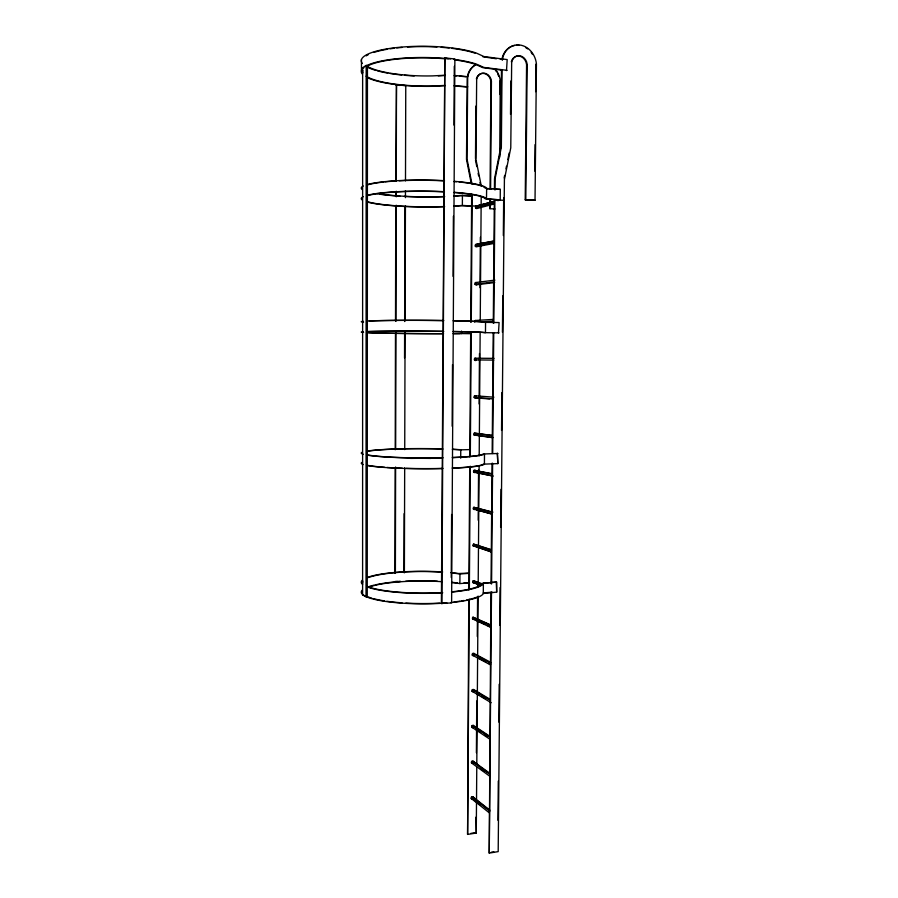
<?xml version="1.0" encoding="UTF-8"?>
<svg xmlns="http://www.w3.org/2000/svg" width="898" height="898" viewBox="0 0 898 898"><rect width="100%" height="100%" fill="white"/><g stroke="black" fill="none" stroke-linecap="round" stroke-linejoin="round"><path stroke-width="1.35" d="M362.601 595.15L362.635 67.687L366.182 65.431L367.439 65.565L367.248 596.889L362.601 595.15L363.813 595.06M366.025 596.979L366.182 65.431M394.952 573.193L395.187 467.981M395.221 449.752L395.479 333.326M395.513 320.698L395.76 205.676M395.782 195.854L395.794 191.644M395.816 180.419L396.478 84.794L405.761 85.692L405.492 180.868M395.378 573.407L395.614 467.005M395.659 448.798L395.917 332.597M395.939 321.394L396.209 205.193M396.22 196.797L396.231 191.195M396.254 181.396L396.478 84.794M403.943 572.565L404.111 513.656M404.549 357.999L404.616 332.754M404.65 321.529L404.976 206.54M404.381 572.778L404.684 467.802M404.729 449.606L405.065 332.036M405.099 320.833L405.425 206.057M405.447 197.661L405.469 190.668M441.401 603.445L444.836 57.91L454.882 58.987L451.615 602.928L441.401 603.445L446.935 603.007M441.917 603.692L444.836 57.91M451.245 577.47L451.615 514.453M452.143 426.224L452.513 364.599M453.041 276.36L453.4 216.137M453.939 125.114L454.298 66.284M469.216 582.892L459.888 583.565L459.944 573.957L457.958 573.699A59.93 10.798 0.1 0 0 451.604 572.946M460.708 458.204L460.753 449.831L458.755 449.718A60.435 4.658 0.2 0 0 452.345 449.37M461.538 331.081L461.516 333.562L471.001 333.697M453.793 206.069A61.457 7.768 0.4 0 0 460.315 205.586L462.358 205.418L462.425 195.326L471.989 195.899M468.778 599.864L467.589 834.41L476.266 833.041L476.771 767.139M468.846 590.053L469.733 466.679M469.8 456.869L470.687 332.092M470.754 322.281L471.675 193.912M467.589 834.41L469.284 599.202M469.351 589.402L470.238 466.197M470.305 456.397L471.203 331.789M471.27 321.989L472.18 194.956M475.491 158.632L475.873 106.076M475.884 817.202L476.266 833.041M476.389 752.771L476.782 700.934M477.287 636.502L477.59 597.271M477.657 587.472L477.68 584.665M478.185 520.223L478.567 469.8M479.083 403.954L479.476 353.531M479.981 287.686L480.003 284.879M480.026 282.084L480.374 237.252M476.793 764.333L477.904 621.315M477.927 618.52L478.106 596.081M478.174 586.271L479.117 465.692M479.195 455.87L480.149 332.485M480.25 319.868L480.52 284.823M480.542 282.017L481.126 206.304M481.137 204.957L481.205 196.853M483.292 593.151L483.371 583.15L496.774 582.173L496.684 592.13L483.36 593.477A61.154 11.506 0.1 0 1 450.695 602.592M486.57 188.49L500.309 189.366L500.22 199.85L486.48 199.03L486.649 188.254A62.793 8.464 0.4 0 0 454.568 181.351M494.944 208.987L489.915 208.695L489.994 198.896M490.072 189.096L490.903 81.415A8.497 7.341 73.5 0 0 484.067 73.456A8.497 7.341 73.5 0 0 476.344 78.878M490.521 198.761L489.915 208.695M490.6 188.95L491.431 81.168A8.509 7.352 73.5 0 0 484.101 73.131A8.509 7.352 73.5 0 0 476.658 79.686L475.985 159.552L481.283 186.054M490.959 592.108L489.242 853.1L498.188 851.618L504.407 179.521L510.771 147.844L511.669 62.669A9.047 7.712 74.5 0 1 519.504 55.743A9.047 7.712 74.5 0 1 527.171 64.342L525.801 199.659L525.218 199.805L526.576 64.611A9.036 7.7 74.5 0 0 519.426 56.103A9.036 7.7 74.5 0 0 511.299 61.827M491.038 583.7L492.07 463.233M492.16 453.423L493.193 332.967M493.283 323.157L494.338 199.895L504.216 200.299L503.655 200.445M494.428 189.332L494.529 178.769L500.781 147.014L501.477 69.921M489.242 853.1L491.498 592.321M491.576 583.902L492.62 463.334M492.699 453.512L493.743 332.934M493.833 323.123L494.899 199.738M494.978 190.017L495.079 178.893L501.353 147.104L502.049 69.55M499.737 94.436L499.726 81M499.703 157.24L500.265 80.753A18.757 16.198 73.5 0 0 495.73 69.651M451.458 591.838A59.93 10.798 0.1 0 0 482.17 583.431L496.235 581.971L496.684 592.13M497.84 463.615L497.391 453.389L497.84 463.615L483.124 464.165M498.469 332.889L499.108 322.562L484.157 322.348A60.963 1.706 0.3 0 0 453.086 320.766M497.941 820.312L498.3 781.047M498.839 722.138L499.187 684.276M499.737 625.378L500.085 587.516M500.635 527.205L500.983 489.343M501.533 430.445L501.881 392.572M502.431 332.271L502.768 295.812M503.329 235.512L503.677 197.818M506.506 70.628L507.179 59.582L483.955 56.563L476.198 53.004A63.32 14.974 0.5 0 0 399.823 47.257A63.32 14.974 0.5 0 0 362.365 63.489M510.524 114.36L510.839 80.977M534.77 171.103L535.062 144.634M535.657 91.686L535.825 64.218M525.218 199.805L535.028 200.22L536.432 63.938A19.936 16.995 74.5 0 0 519.538 44.979A19.936 16.995 74.5 0 0 502.274 60.233M467.185 77.711L466.5 159.35L471.214 183.259M504.115 178.073L504.642 175.436M505.967 168.846L506.494 166.209M507.819 159.608L509.144 153.019M473.673 726.942L473.291 725.382L472.202 725.517A1.212 1.055 -61.6 0 0 472.73 727.638M477.298 246.254L477.455 245.637M486.48 199.03L486.559 198.806A62.748 7.925 0.4 0 0 454.5 192.329M474.761 582.274L474.357 582.735A1.212 1.089 -69.4 0 1 472.853 582.409A1.212 1.089 -69.4 0 1 473.268 580.748L482.046 583.745M475.323 508.874L474.907 509.334A1.212 1.1 -75 0 1 473.403 508.964A1.212 1.1 -75 0 1 473.818 507.303L492.923 512.129M491.644 473.65L474.088 470.305A1.224 1.1 -78.3 0 0 473.673 471.978A1.224 1.1 -78.3 0 0 475.188 472.37L475.592 471.91M476.165 396.209L474.649 395.771A1.224 1.111 -85.3 0 0 474.223 397.444A1.224 1.111 -85.3 0 0 475.749 397.881L476.153 397.432M476.445 359.918L476.03 360.367A1.235 1.123 -88.8 0 1 474.503 359.907A1.235 1.123 -88.8 0 1 474.93 358.223L476.445 358.684M476.614 282.612L475.491 282.578A1.246 1.123 84.7 0 0 475.064 284.273A1.246 1.123 84.7 0 0 476.591 284.767L477.006 284.329M494.472 201.343L476.052 206.181A1.257 1.123 79.4 0 0 475.626 207.876A1.257 1.123 79.4 0 0 477.164 208.415L477.579 207.988M489.354 812.87L471.259 798.502A1.224 1.033 -59.1 0 1 471.663 796.863L472.752 796.706L489.825 810.153M489.5 776.04L471.517 762.918A1.212 1.044 -60.2 0 1 471.933 761.28L473.022 761.134L489.915 773.369M491.15 702.719L472.056 691.236A1.212 1.066 -63.2 0 1 472.46 689.585L473.56 689.462L490.308 699.452M490.274 664.767L472.314 655.136A1.212 1.066 -65 0 1 472.73 653.486L473.83 653.374L490.622 662.309M490.6 627.354L472.584 618.868A1.212 1.078 -67 0 1 472.999 617.207L490.948 624.974M491.038 551.877L473.134 545.782A1.212 1.089 -72.1 0 1 473.549 544.109L491.318 549.655M491.958 437.584L475.469 435.216A1.224 1.111 -81.7 0 1 473.953 434.8A1.224 1.111 -81.7 0 1 474.369 433.128L491.981 435.407M500.309 189.366L494.472 189.186M474.784 322.18A1.235 1.123 87.8 0 1 475.21 320.496L476.737 320.979M471.585 205.923L477.253 206.08M476.052 206.181L493.743 201.556M500.22 199.85L485.257 198.817A61.457 7.768 0.4 0 0 453.849 192.486M494.315 201.758L476.625 206.046M475.626 207.876L494.035 203.094M477.164 208.415L494.293 204.003M493.956 243.437L476.883 246.692A1.257 1.123 81.9 0 1 475.345 246.164A1.257 1.123 81.9 0 1 475.772 244.481L493.979 241.203M499.007 200.164L498.424 200.31A1.313 1.156 80 0 0 497.986 200.759M475.772 244.481L494.136 240.9M475.345 246.164L493.698 242.64M491.273 852.224L493.821 851.798M470.821 833.4L474.526 832.816M475.491 282.578L494.933 280.109M475.064 284.273L494.495 281.849M476.591 284.767L494.675 282.544M462.425 195.326L460.382 195.506A61.502 8.284 0.4 0 1 453.86 196.011M483.281 592.893L492.284 592.209M463.828 583.038L468.913 582.679M397.5 581.421L394.929 581.601L400.497 581.444A61.154 11.506 0.1 0 0 375.656 584.8M468.981 573.104L458.609 573.519A61.187 11.023 0.1 0 0 450.796 572.632M459.944 573.957L469.295 573.317M475.21 320.496L493.215 319.419M483.09 321.709L492.778 321.158M490.185 321.888L492.957 321.731M445.026 75.23L432.623 75.892A61.996 14.66 0.5 0 1 366.159 65.677M438.246 75.881L445.06 75.522M444.97 85.411L432.578 86.04A61.962 14.121 0.5 0 1 366.148 76.195M445.004 85.68L432.735 86.309A63.275 14.424 0.5 0 1 367.417 77.655M497.93 453.49L483.214 453.984A60.435 4.658 0.2 0 1 452.266 457.509M460.753 449.831L470.17 449.584M461.662 333.596L459.495 333.585A60.918 1.201 0.3 0 1 453.03 333.629M474.93 358.223L494.023 358.358M474.503 359.907L493.821 360.098M499.019 332.866L484.179 332.642A60.918 1.201 0.3 0 0 453.019 331.53M454.377 85.647L467.746 86.792M454.13 85.916L467.263 87.039M462.358 205.418L471.921 205.968M471.596 206.113L460.977 205.721A62.748 7.925 0.4 0 1 454.366 206.203M460.899 449.73L459.406 449.64A61.715 4.748 0.2 0 0 452.895 449.292M454.444 75.477L467.813 76.667M454.186 75.746L456.756 75.903M471.675 196.056L461.044 195.641A62.793 8.464 0.4 0 1 454.422 196.157M525.801 199.659L535.028 200.22M495.674 199.973L498.334 200.131M486.559 188.681L491.835 189.018M474.649 395.771L493.922 397.185M474.223 397.444L493.485 398.925M475.749 397.881L478.499 398.095M481.261 398.308L489.533 398.948M396.029 85.041L400.003 85.422M362.635 67.687L363.881 67.81M459.361 76.117L466.006 76.79M507.078 70.347L483.876 67.429L476.12 64.005A63.275 14.424 0.5 0 0 453.917 59.403M501.387 70.089L482.843 67.642L475.008 64.185A61.962 14.121 0.5 0 0 454.646 59.863M444.297 58.213L450.572 58.886M496.37 58.763L482.933 56.776M500.208 59.178L502.768 59.448M459.888 583.565L457.901 583.296A59.885 11.27 0.1 0 0 451.548 582.51M474.369 433.128L492.205 435.62M473.953 434.8L493.148 437.551M474.088 470.305L491.88 473.964M473.673 471.978L492.811 475.985M475.188 472.37L493.002 476.097M473.818 507.303L491.79 512.186M476.198 509.694L491.621 513.937M473.403 508.964L491.363 513.914M473.549 544.109L491.464 550.16M477.758 545.928L481.609 547.23M475.918 546.568L491.296 551.799M473.268 580.748L482.204 584.34M475.637 583.262L479.465 584.811M472.853 582.409L480.509 585.518M472.999 617.207L491.026 625.637M475.85 618.655L486.682 623.728M484.909 624.267L474.088 619.171A1.212 1.078 -67 0 1 472.584 618.868M487.322 625.401L490.925 627.096M472.73 653.486L490.701 663.061M479.813 658.638L485.807 661.848M488.209 663.139L490.611 664.419M474.099 690.427L476.49 691.853M478.881 693.29L482.473 695.434M484.875 696.859L489.657 699.722M472.46 689.585L490.375 700.294M477.13 693.66L479.521 695.097M481.912 696.534L485.504 698.678M473.291 725.382L490.241 736.573M473.83 726.336L477.22 728.581M479.476 730.074L488.523 736.057M472.202 725.517L490.252 737.46M476.658 729.67L480.048 731.915M484.572 734.912L486.828 736.416M471.787 727.167L489.825 739.166M478.062 765.343L473.022 761.134M480.318 766.971L488.209 772.695M471.933 761.28L489.926 774.334M480.89 768.89L484.269 771.348M475.424 799.31L472.752 796.706M477.556 800.994L488.231 809.424M471.663 796.863L489.78 811.163M473.807 799.557L475.94 801.252M478.073 802.935L480.206 804.63M473.83 653.374L474.369 654.35M474.38 580.669L474.919 581.668M475.199 470.271L475.749 471.304M483.371 583.15L483.45 583.464A61.187 11.023 0.1 0 1 452.098 592.051M475.48 160.012L476.793 166.635M478.118 173.247L478.645 175.896M479.97 182.518L480.497 185.168M471.989 184.146L467.005 158.89L467.701 77.453A18.757 16.198 73.5 0 1 475.94 64.622M361.456 59.582L361.467 70.313M366.193 55.867A61.996 14.66 0.5 0 1 368.259 54.677M373.781 52.454A61.996 14.66 0.5 0 1 387.554 49.21M390.069 48.806A61.996 14.66 0.5 0 1 394.02 48.268M396.736 47.942A61.996 14.66 0.5 0 1 402.113 47.426M407.512 47.033A61.996 14.66 0.5 0 1 437.012 47.01M441.176 47.291A61.996 14.66 0.5 0 1 449.18 48.021M451.975 48.346A61.996 14.66 0.5 0 1 475.087 53.195M362.904 72.839A61.962 14.121 0.5 0 1 362.781 70.37M367.159 66.171A61.962 14.121 0.5 0 1 445.184 58.819M362.365 74.085A63.275 14.424 0.5 0 1 362.646 68.439M364.925 66.62A63.275 14.424 0.5 0 1 448.349 58.763M414.247 75.937A63.32 14.974 0.5 0 1 404.47 75.275M401.788 75.028A63.32 14.974 0.5 0 1 390.237 73.535M387.857 73.131A63.32 14.974 0.5 0 1 377.295 70.807M376.139 70.482A63.32 14.974 0.5 0 1 367.417 67.204M467.634 75.365A18.735 16.186 73.5 0 1 475.424 64.892M495.202 69.909A18.735 16.186 73.5 0 1 496.583 71.874M497.75 73.995A18.735 16.186 73.5 0 1 498.671 76.251M502.173 58.033A19.913 16.983 74.5 0 1 514.565 45.45M516.788 45.203A19.913 16.983 74.5 0 1 519.044 45.293M525.599 47.538A19.913 16.983 74.5 0 1 527.597 48.896M531.111 52.41A19.913 16.983 74.5 0 1 532.559 54.497M443.545 333.663A60.918 1.201 0.3 0 1 368.472 332.63M363.623 332.305A60.918 1.201 0.3 0 1 362.758 331.991M367.058 331.654A60.918 1.201 0.3 0 1 443.724 331.396M460.158 333.607A62.209 1.224 0.3 0 1 453.591 333.652M442.613 333.686A62.209 1.224 0.3 0 1 367.327 332.63M362.365 332.305A62.209 1.224 0.3 0 1 363.263 331.777M366.945 331.587A62.209 1.224 0.3 0 1 442.815 331.351M453.67 331.508A62.209 1.224 0.3 0 1 485.47 332.653L485.56 322.281A62.254 1.74 0.3 0 0 453.726 320.732M362.365 322.056A62.254 1.74 0.3 0 1 363.263 321.304M366.956 321.035A62.254 1.74 0.3 0 1 442.871 320.541M363.623 322.068A60.963 1.706 0.3 0 1 362.758 321.619M369.336 321.001A60.963 1.706 0.3 0 1 443.78 320.597M452.906 457.61A61.715 4.748 0.2 0 0 484.493 453.995L484.415 464.187A61.67 5.253 0.2 0 1 452.839 468.195M442.142 457.924A61.715 4.748 0.2 0 1 366.9 455.084M363.252 454.276A61.715 4.748 0.2 0 1 362.354 452.199M367.282 451.054A61.715 4.748 0.2 0 1 442.007 448.888M443.051 457.789A60.435 4.658 0.2 0 1 367.013 454.837M368.416 451.099A60.435 4.658 0.2 0 1 442.927 449.011M482.428 464.614A60.402 5.141 0.2 0 1 479.633 465.478M478.656 465.68A60.402 5.141 0.2 0 1 452.199 468.083M442.983 468.408A60.402 5.141 0.2 0 1 406.266 468.352M402.315 468.217A60.402 5.141 0.2 0 1 387.094 467.465M384.512 467.286A60.402 5.141 0.2 0 1 367.013 465.186M410.453 458.395A60.402 5.141 0.2 0 1 430.872 458.407M442.085 468.554A61.67 5.253 0.2 0 1 366.9 465.445M363.252 464.558A61.67 5.253 0.2 0 1 362.354 462.268M444.69 196.673A62.793 8.464 0.4 0 1 404.145 196.415M400.025 196.179A62.793 8.464 0.4 0 1 379.596 194.192M362.365 189.658A62.793 8.464 0.4 0 1 363.275 185.987M367.001 184.606A62.793 8.464 0.4 0 1 443.623 180.633M444.286 196.527A61.502 8.284 0.4 0 1 376.992 193.553M367.114 185.033A61.502 8.284 0.4 0 1 383.536 182.036M384.939 181.879A61.502 8.284 0.4 0 1 395.075 181.037M399.195 180.801A61.502 8.284 0.4 0 1 444.532 180.88M453.917 181.519A61.502 8.284 0.4 0 1 456.566 181.744M459.125 181.991A61.502 8.284 0.4 0 1 481.811 186.111M483.461 186.818A61.502 8.284 0.4 0 1 485.347 188.266M444.229 206.54A61.457 7.768 0.4 0 1 368.528 202.005M367.102 195.742A61.457 7.768 0.4 0 1 444.476 191.88M444.633 206.686A62.748 7.925 0.4 0 1 367.372 202.061M362.365 200.086A62.748 7.925 0.4 0 1 363.275 196.64M366.99 195.349A62.748 7.925 0.4 0 1 443.556 191.656M442.759 592.781A61.187 11.023 0.1 0 1 366.855 586.787M362.624 584.463A61.187 11.023 0.1 0 1 362.354 580.142M367.237 577.459A61.187 11.023 0.1 0 1 442.669 571.97M442.321 592.545A59.93 10.798 0.1 0 1 366.968 586.237M362.747 582.993A59.93 10.798 0.1 0 1 362.859 581.107M368.36 577.549A59.93 10.798 0.1 0 1 442.265 572.172M477.646 596.8A59.885 11.27 0.1 0 1 466.59 600.01M464.064 600.493A59.885 11.27 0.1 0 1 461.392 600.942M460.023 601.155A59.885 11.27 0.1 0 1 453.973 601.952M439.661 603.13A59.885 11.27 0.1 0 1 405.862 603.086M401.945 602.827A59.885 11.27 0.1 0 1 386.87 601.267M384.31 600.885A59.885 11.27 0.1 0 1 373.355 598.629M371.873 598.203A59.885 11.27 0.1 0 1 368.023 596.867M368.348 587.337A59.885 11.27 0.1 0 1 442.22 581.702M445.307 603.041A61.154 11.506 0.1 0 1 364.812 596.025M362.612 594.543A61.154 11.506 0.1 0 1 362.354 590.042M369.291 586.495A61.154 11.506 0.1 0 1 374.275 585.114M405.739 581.208A61.154 11.506 0.1 0 1 437.281 581.186M452.098 582.319A61.154 11.506 0.1 0 1 457.306 582.948M474.638 546.13A1.212 1.089 -72.1 0 1 473.134 545.782M473.818 655.428A1.212 1.066 -65 0 1 472.314 655.136M473.538 691.505A1.212 1.066 -63.2 0 1 472.056 691.236M473.01 763.154A1.212 1.044 -60.2 0 1 471.517 762.918M472.741 798.715A1.224 1.033 -59.1 0 1 471.259 798.502"/></g></svg>
